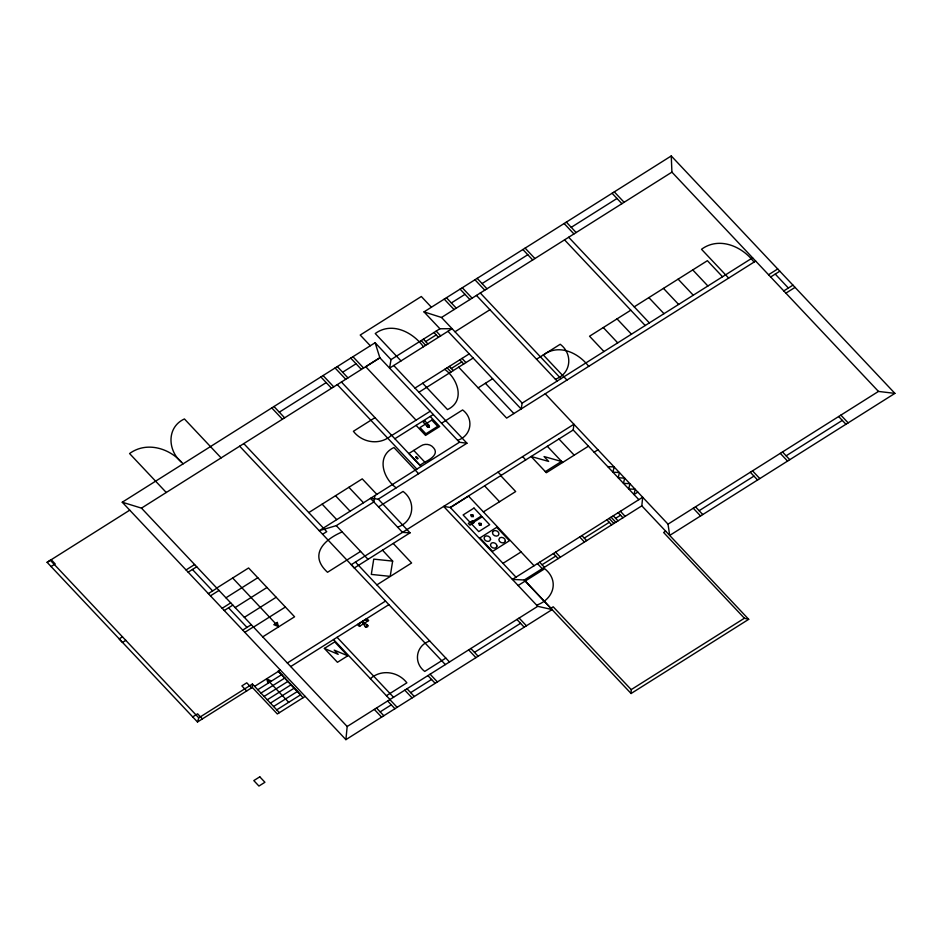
<?xml version="1.0" encoding="UTF-8"?>
<svg xmlns="http://www.w3.org/2000/svg" width="942" height="942" viewBox="0 0 942 942"><rect width="100%" height="100%" fill="white"/><g stroke="black" fill="none" stroke-linecap="round" stroke-linejoin="round"><path stroke-width="1.41" d="M305.161 696.397L277.325 713.965L252.303 687.413L252.409 684.022L198.774 717.851L197.49 721.984L47.1 562.315L129.737 510.164M631.093 693.5L631.211 689.626L553.201 606.801L550.835 608.297L524.258 579.989L512.401 579.412L642.668 497.246L641.82 505.842L748.702 619.318L631.093 693.5L550.835 608.297M641.82 505.842L524.258 579.989L552.13 609.58L345.902 739.647L347.174 726.506L141.477 508.127L122.26 502.216L375.116 342.735L391.012 359.62L389.599 368.098L452.089 328.687L439.926 328.77L391.012 359.62M362.658 621.414L367.674 625.358L366.768 626.748L365.249 626.83L367.615 625.311M552.13 609.58L537.741 606.318L443.658 506.419L450.276 507.455L573.207 429.988L573.925 424.253L351.284 564.682L354.369 567.955M392.649 561.102L390.2 576.374L371.301 574.408L373.75 559.124L392.649 561.102L382.523 550.199M374.916 495.563L373.856 501.933L336.27 525.636L319.232 530.687L459.437 442.257L466.938 443.223L378.284 499.142L370.489 498.365L402.517 532.371L410.029 532.842L378.284 499.142M752.587 257.79L522.186 403.117L521.138 408.993L447.956 331.301M424.795 462.133C429.505 459.814 439.337 454.327 433.603 447.874C430.588 443.906 424.677 443.258 420.674 446.061L408.934 453.467L419.967 465.183L424.795 462.133L413.762 450.417M439.926 328.77L424.018 311.884L671.257 155.948L894.9 393.379L669.691 535.433L668.019 524.152L545.23 393.803M451.359 302.947L464.983 294.351M482.08 283.566L527.803 254.729M571.252 227.328L616.986 198.479M279.315 412.172L326.191 382.605M342.629 372.231L356.052 363.765M47.1 562.315L51.221 559.713L55.189 563.928L51.068 566.531M424.018 311.884L441.515 317.466L671.917 172.139L671.257 155.948M141.477 508.127L379.862 357.772L375.116 342.735M425.654 341.569L436.205 334.905M455.033 331.749L489.934 309.73M414.998 388.08L469.222 353.874M451.3 368.499L461.768 361.893M374.998 417.659L353.403 431.283C362.529 443.187 380.297 445.554 391.566 435.251M418.919 392.249L473.143 358.042M391.778 435.475L430.223 411.23M186.057 569.945L194.617 564.541M394.863 438.748L433.296 414.504M478.147 387.857L492.595 378.743M188.153 572.183L196.725 566.778M536.528 359.208L560.219 344.266C573.266 353.992 571.193 373.856 555.38 379.214M441.539 423.252L462.616 409.947C474.273 418.613 471.483 435.887 457.624 440.326M634.213 306.833L707.395 260.687L722.526 276.76M308.776 512.589L362.246 478.866L376.824 494.338M630.799 310.201L589.539 336.223L603.963 351.531M122.495 636.804L119.151 638.912L122.484 642.456L125.839 640.348M216.754 588.043L248.594 567.967L294.575 616.786L262.736 636.863M208.347 593.613L216.907 588.208M210.443 595.839L219.015 590.434M322.6 534.255L326.733 531.653L243.79 443.6M755.672 261.064L506.643 418.107L458.66 367.18M225.95 597.805L257.79 577.729M378.531 506.902L403.058 491.43C416.588 501.497 413.844 521.821 397.606 527.155M342.205 531.9C323.542 539.848 308.74 555.121 327.522 572.277L360.598 551.423M222.171 608.285L230.731 602.88M224.267 610.522L232.827 605.117M235.147 607.578L266.986 587.49M768.554 274.746L777.715 268.965M770.662 276.972L779.823 271.202M244.343 617.34L276.183 597.252M242.718 630.104L251.279 624.699M783.791 290.913L792.952 285.143M244.814 632.329L253.386 626.925M253.539 627.101L285.379 607.025M785.899 293.15L795.048 287.381M354.345 567.967L410.029 532.842M450.394 507.561L468.527 496.116M545.347 471.636L561.562 461.415M483.399 511.895L515.674 491.547L500.767 475.71M588.467 446.19L546.372 472.719L531.1 456.505L548.644 461.415L544.064 456.552L561.632 461.498M376.894 584.864L411.607 562.975L393.226 543.452M594.131 452.207L597.97 449.793M192.71 716.897L197.596 713.812L202.377 718.899M287.345 662.991L385.525 601.067M197.49 721.984L252.303 687.413M280.151 669.844L278.078 671.151L303.1 697.704M254.611 686.377L278.561 671.269L300.686 694.76L276.736 709.856M290.713 666.559L388.881 604.634M257.778 689.732L281.717 674.625M324.378 648.426L334.716 641.902L347.786 655.785L337.448 662.297L324.378 648.426L338.19 654.349L334.21 650.121L347.786 655.785M363.577 623.734L359.326 626.418L357.619 624.593L366.944 618.706L368.652 620.531L364.377 623.227M364.107 624.299L364.907 623.792M260.934 693.088L284.884 677.981M264.09 696.432L288.04 681.337M267.257 699.788L291.196 684.693M270.413 703.144L294.363 688.049M273.58 706.5L297.519 691.404M502.957 563.375L521.103 551.93M637.828 492.101L633.99 494.526L635.202 489.31L628.726 488.933L629.939 483.717L623.463 483.352L624.676 478.136L618.211 477.771L619.412 472.554L612.948 472.178L614.149 466.961L607.684 466.596M542.039 564.741L555.78 556.074M584.275 538.106L609.286 522.327M615.656 518.312L620.554 515.227M429.74 641.019C415.869 645.458 413.079 662.756 424.748 671.422L445.837 658.105M370.394 678.687C381.251 668.938 398.172 671.528 406.862 682.82L386.432 695.702M518.147 585.5L544.723 568.744C559.654 580.708 553.613 599.347 536.634 605.141M347.174 726.506L537.741 606.318M668.019 524.152L878.462 391.425L894.9 393.379M665.7 531.182L663.627 532.489L744.404 618.235L748.702 619.318M380.168 711.869L391.295 704.851M410.653 692.641L431.554 679.465M474.497 652.37L520.549 623.321M699.129 510.694L753.953 476.11M786.134 455.81L842.301 420.391M631.211 689.626L744.404 618.235M544.547 354.098C559.842 343.901 578.741 353.179 588.715 366.367M271.449 680.984L266.869 679.123L267.905 683.209M183.031 463.888C170.408 448.333 146.799 440.915 129.572 453.549L166.263 492.489M775.242 274.087L788.372 288.028M671.917 172.139L878.462 391.425M754.024 262.111C742.19 246.274 719.064 236.348 701.519 249.277L728.672 278.102M840.865 415.128L848.153 422.864M838.651 416.517L845.94 424.265M692.759 269.918L707.889 285.991M614.302 191.874L624.11 202.294M612.088 193.275L621.897 203.684M678.122 279.15L693.265 295.211M663.486 288.382L678.629 304.443M648.85 297.601L663.992 313.674M566.342 222.124L576.151 232.544M782.496 451.948L789.785 459.684M564.128 223.525L573.937 233.934M780.282 453.349L787.559 461.085M568.674 237.254L649.356 322.906M564.541 239.857L645.223 325.52M617.045 318.879L631.47 334.186M752.528 470.847L759.817 478.583M750.303 472.248L757.592 479.984M603.292 327.545L617.716 342.853M525.118 248.123L534.926 258.544M522.892 249.524L532.713 259.945M695.49 506.82L702.779 514.567M477.17 278.361L486.99 288.782M693.265 508.221L700.554 515.957M474.956 279.762L484.765 290.171M543.275 354.91L566.99 380.085M480.29 292.997L560.973 378.66M476.452 295.423L557.134 381.074M462.298 287.746L472.107 298.167M460.085 289.147L469.893 299.556M573.172 429.952L638.829 499.66M446.461 297.743L456.269 308.152M444.235 299.132L454.056 309.553M558.947 438.972L574.208 455.186M441.515 317.466L522.186 403.117M431.412 307.222L421.321 296.506L360.221 335.046L370.312 345.761M620.389 511.294L625.158 516.357M618.176 512.695L622.945 517.747M613.266 515.78L618.034 520.844M547.314 446.284L562.598 462.51M462.027 358.419L465.949 362.576M485.377 383.3L513.873 413.55M436.181 331.125L440.668 335.894M611.052 517.182L615.821 522.245M459.802 359.809L463.735 363.977M609.121 518.406L613.878 523.469M433.968 332.526L438.454 337.283M606.895 519.807L611.664 524.859M449.334 366.414L453.255 370.583M423.405 339.179L427.892 343.948M447.12 367.816L451.041 371.984M421.192 340.58L425.678 345.337M423.441 346.762C412.784 332.079 391.731 321.41 375.246 333.539L401.009 360.904M444.706 369.335C457.812 378.684 465.701 400.974 447.509 409.582L422.687 383.229M522.622 456.611L525.707 459.884M581.885 535.586L586.654 540.637M579.671 536.975L584.44 542.039M498.059 472.107L501.144 475.38M393.732 365.496L466.938 443.223M459.437 442.257L379.862 357.772L365.755 366.744L416.07 420.156M430.258 416.47L439.702 426.502L425.56 435.428L416.117 425.395M555.615 552.153L560.384 557.205M553.401 553.555L558.159 558.606M484.624 485.895L499.531 501.721M352.944 356.712L363.6 368.028M350.73 358.113L361.387 369.417M539.66 562.209L544.429 567.272M537.446 563.61L542.215 568.674M468.492 496.069L534.067 565.742M337.307 366.579L347.963 377.895M335.093 367.981L345.738 379.285M341.416 382.016L421.003 466.502M337.283 384.619L416.87 469.104M418.601 473.708L393.956 447.532C375.858 456.046 382.994 478.371 396.182 487.85M450.276 507.455L515.981 577.152M323.082 375.552L333.739 386.856M320.869 376.953L331.525 388.257M519.124 618.058L526.413 625.794M516.911 619.459L524.199 627.195M273.992 406.52L284.637 417.824M348.881 487.297L363.459 502.769M271.779 407.91L282.423 419.225M335.505 495.728L350.083 511.2M470.859 648.508L478.147 656.244M468.633 649.898L475.922 657.646M322.14 504.158L336.718 519.631M336.27 525.636L368.039 559.336M355.428 562.068L449.487 661.979M239.657 446.202L445.354 664.593M430.117 674.201L437.406 681.937M427.903 675.591L435.192 683.327M221.111 457.894L184.42 418.954C166.416 427.197 167.605 450.641 181.512 462.263M365.943 619.341L367.686 621.143M361.869 621.92L365.814 627.278L367.875 626.571L367.674 625.358M358.561 624.004L360.268 625.818M407.015 688.767L414.303 696.515M404.801 690.168L412.09 697.904M337.083 637.31L393.544 697.268M333.539 639.547L390 699.506M389.858 699.588L397.147 707.324M387.645 700.989L394.933 708.725M376.529 707.995L383.818 715.732M374.315 709.397L381.604 717.133M232.674 578.011L278.655 626.83M192.439 569.474L212.621 590.905M228.553 607.814L246.992 627.396M122.26 502.216L345.902 739.647M266.586 678.817L288.711 702.308M252.409 684.022L279.385 712.658M251.549 687.884L246.769 682.809L241.882 685.894L246.663 690.969M50.35 560.266L198.774 717.851M496.964 546.054C496.422 549.822 490.323 548.126 490.452 544.794C491.006 541.026 497.105 542.722 496.964 546.054M490.582 539.271C490.04 543.039 483.941 541.344 484.07 538.012C484.624 534.244 490.723 535.939 490.582 539.271M505.371 540.755C504.83 544.523 498.718 542.827 498.86 539.495C499.401 535.727 505.501 537.423 505.371 540.755M492.748 531.735L492.478 532.713C492.336 536.057 498.436 537.741 498.989 533.973C498.989 531.064 494.468 529.227 492.748 531.735M427.586 425.784L427.762 426.797L428.916 426.844L428.751 425.843L427.586 425.784M471.553 515.215L471.718 516.216L472.872 516.275L472.707 515.274L471.553 515.215M479.513 523.67L479.69 524.682L480.844 524.729L480.667 523.728L479.513 523.67M427.091 425.384L427.397 427.15L429.422 427.244L429.116 425.478L427.091 425.384M471.047 514.815L471.353 516.581L473.379 516.663L473.072 514.909L471.047 514.815M479.019 523.281L479.325 525.047L481.35 525.13L481.044 523.363L479.019 523.281M366.815 620.272L366.202 620.366L366.815 620.272M425.042 421.098L423.264 422.216L427.197 426.385L428.963 425.266L425.042 421.098M431.801 420.108L420.014 427.538L425.902 433.791L437.689 426.361L431.801 420.108M416.388 456.611L415.575 457.129L417.33 458.99L418.142 458.471L416.388 456.611M277.337 622.438L273.804 624.676L278.373 626.524L277.337 622.438M474.014 508.068L463.111 514.944L470.553 522.845L481.468 515.969L474.014 508.068M472.46 520.785L468.327 523.399L470.011 525.177L474.144 522.575L472.46 520.785M482.222 516.817L471.306 523.705L478.76 531.606L489.663 524.718L482.222 516.817M496.74 527.308L479.925 537.917L492.584 551.353L509.398 540.743L496.74 527.308M259.792 776.832L253.81 780.6L258.944 786.052L264.926 782.272L259.792 776.832"/></g></svg>
